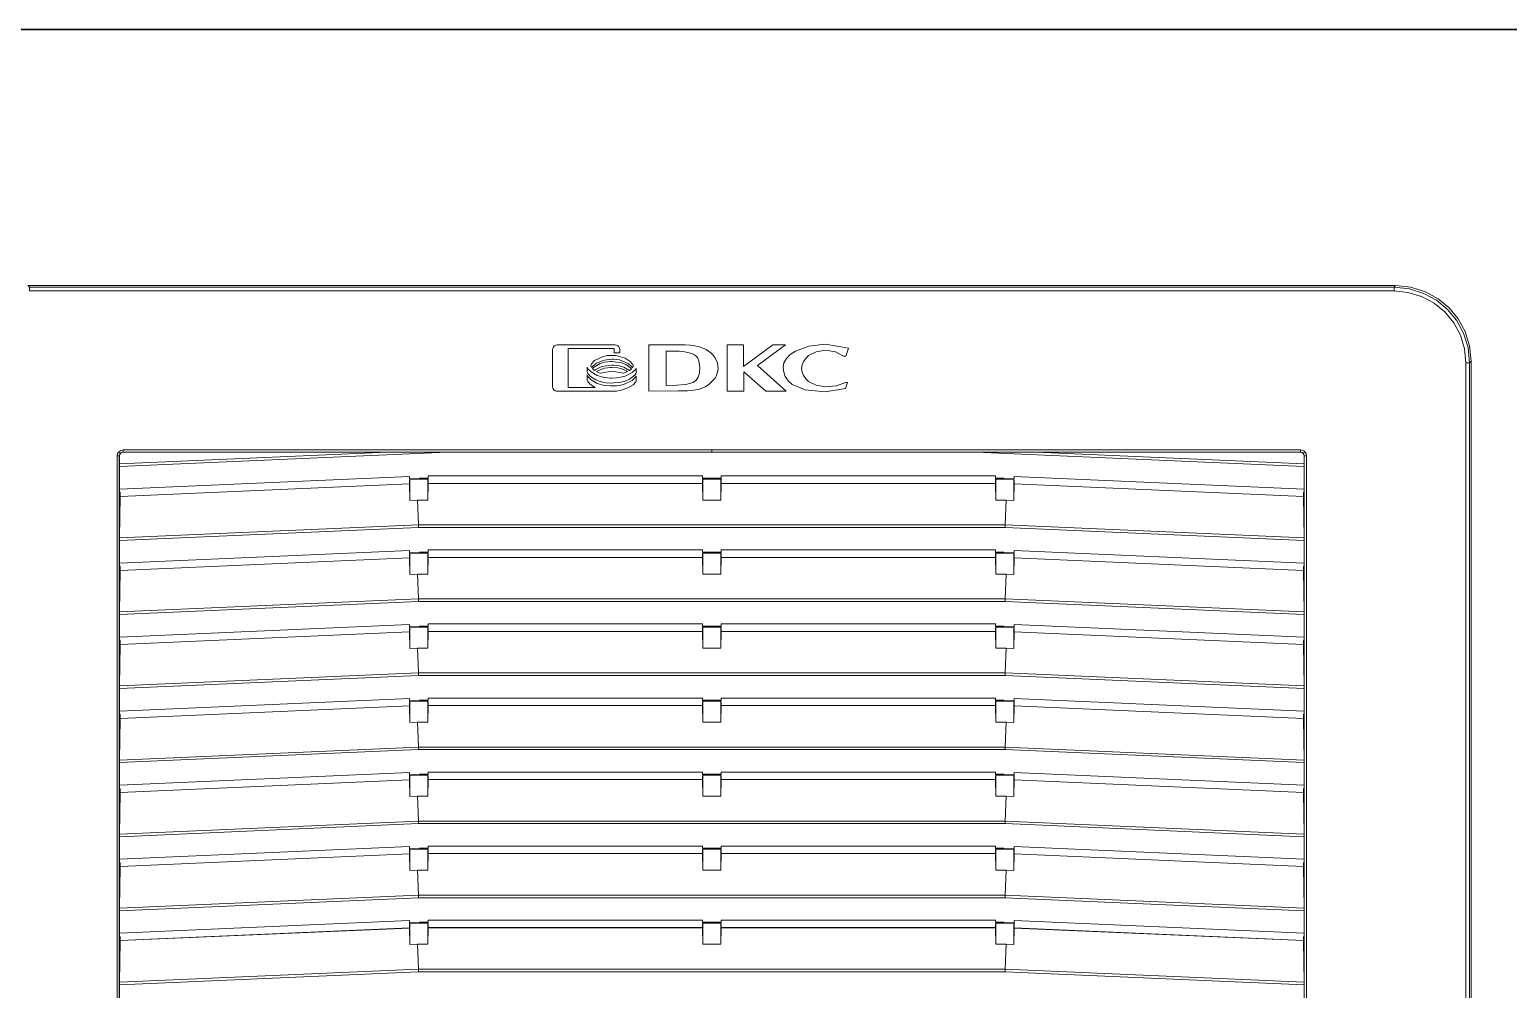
# Model space of a CAD drawing. Header units: millimetres. Extents: x -6000 to 26000, y -6000 to 26000.
# Drawn here: x 106.37 to 134.15, y -2612 to -2593.95 of the extents above; entities that cross this region are included whole.
import ezdxf

# ---------------------------------------------------------------- set-up
doc = ezdxf.new("R2010")
doc.units = ezdxf.units.MM
doc.header["$MEASUREMENT"] = 0
doc.layers.add('Чертеж и Рисунок_Ном._пера__21', color=7, linetype='Continuous', lineweight=30)
doc.layers.add('Чертеж и Рисунок_Ном._пера__7', color=7, linetype='Continuous', lineweight=15)

msp = doc.modelspace()

# ---------------------------------------------------------------- linework, layer by layer
at = {"layer": 'Чертеж и Рисунок_Ном._пера__21', "color": 7, "linetype": 'Continuous', "lineweight": 30}
msp.add_line((77.41, -2593.952), (160.966, -2593.952), dxfattribs=at)
at = {"layer": 'Чертеж и Рисунок_Ном._пера__7', "color": 7, "linetype": 'Continuous', "lineweight": 15}
for p, q in [((106.373, -2598.797), (106.342, -2598.766)), ((132.034, -2598.766), (106.342, -2598.766)), ((132.003, -2598.797), (132.034, -2598.766)), ((106.373, -2598.797), (106.373, -2598.866)), ((132.003, -2598.797), (106.373, -2598.797)), ((132.003, -2598.866), (106.373, -2598.866)), ((132.003, -2598.866), (132.003, -2598.797)), ((117.371, -2599.879), (116.286, -2599.879)), ((118.591, -2599.876), (118.006, -2599.879)), ((118.006, -2599.879), (118.006, -2600.749)), ((119.477, -2599.879), (119.477, -2600.749)), ((119.785, -2599.879), (119.477, -2599.879)), ((119.785, -2600.288), (119.785, -2599.879)), ((120.337, -2599.879), (119.785, -2600.288)), ((120.047, -2600.265), (120.572, -2599.879)), ((120.572, -2599.879), (120.337, -2599.879)), ((121.755, -2599.941), (121.318, -2599.868)), ((116.196, -2599.97), (116.196, -2600.658)), ((116.488, -2599.948), (117.352, -2599.948)), ((116.488, -2600.68), (116.488, -2599.948)), ((117.352, -2599.948), (117.352, -2600.028)), ((117.352, -2600.028), (117.461, -2600.028)), ((117.461, -2600.028), (117.461, -2599.97)), ((118.548, -2599.997), (118.333, -2600)), ((118.333, -2600), (118.333, -2600.641)), ((121.662, -2600.091), (121.703, -2600.091)), ((121.703, -2600.091), (121.755, -2599.941)), ((116.848, -2600.297), (116.848, -2600.39)), ((116.848, -2600.445), (116.848, -2600.541)), ((117.096, -2600.414), (117.313, -2600.375)), ((117.313, -2600.375), (117.529, -2600.413)), ((117.529, -2600.413), (117.607, -2600.381)), ((117.769, -2600.411), (117.769, -2600.318)), ((119.789, -2600.384), (120.205, -2600.749)), ((119.789, -2600.749), (119.789, -2600.384)), ((120.584, -2600.749), (120.047, -2600.265)), ((133.353, -2625.847), (133.353, -2600.216)), ((133.353, -2600.216), (133.422, -2600.216)), ((133.422, -2600.216), (133.453, -2600.185)), ((133.422, -2625.847), (133.422, -2600.216)), ((133.453, -2625.878), (133.453, -2600.185)), ((116.997, -2600.682), (116.488, -2600.68)), ((117.769, -2600.562), (117.769, -2600.466)), ((118.333, -2600.641), (118.53, -2600.638)), ((121.315, -2600.761), (121.699, -2600.7)), ((121.699, -2600.7), (121.738, -2600.589)), ((121.738, -2600.589), (121.706, -2600.589)), ((116.286, -2600.749), (117.371, -2600.749)), ((118.006, -2600.749), (118.562, -2600.746)), ((118.562, -2600.746), (118.567, -2600.746)), ((119.477, -2600.749), (119.789, -2600.749)), ((120.205, -2600.749), (120.584, -2600.749)), ((108.017, -2624.096), (108.017, -2601.967)), ((108.058, -2601.967), (108.017, -2601.967)), ((108.058, -2624.096), (108.058, -2601.967)), ((108.058, -2601.967), (108.063, -2601.967)), ((114.226, -2601.897), (108.06, -2602.166)), ((113.099, -2601.897), (108.061, -2602.117)), ((108.063, -2601.967), (108.061, -2602.117)), ((108.128, -2601.855), (119.188, -2601.855)), ((108.128, -2601.897), (108.128, -2601.855)), ((119.188, -2601.897), (108.128, -2601.897)), ((119.188, -2601.855), (130.248, -2601.855)), ((119.188, -2601.855), (119.188, -2601.897)), ((119.188, -2601.897), (130.248, -2601.897)), ((130.316, -2602.166), (124.15, -2601.897)), ((125.277, -2601.897), (130.315, -2602.117)), ((130.248, -2601.855), (130.248, -2601.897)), ((130.317, -2601.967), (130.313, -2601.967)), ((130.315, -2602.117), (130.313, -2601.967)), ((130.359, -2601.967), (130.317, -2601.967)), ((130.317, -2601.967), (130.317, -2624.096)), ((130.359, -2601.967), (130.359, -2624.096)), ((108.06, -2602.166), (108.06, -2602.589)), ((108.06, -2602.589), (113.51, -2602.351)), ((113.51, -2602.351), (113.51, -2602.393)), ((113.51, -2602.393), (113.7, -2602.384)), ((113.7, -2602.384), (113.858, -2602.384)), ((113.701, -2602.401), (113.7, -2602.384)), ((113.849, -2602.401), (113.858, -2602.384)), ((113.858, -2602.342), (119.014, -2602.342)), ((113.858, -2602.384), (113.858, -2602.342)), ((119.014, -2602.342), (119.014, -2602.384)), ((119.014, -2602.384), (119.362, -2602.384)), ((119.014, -2602.384), (119.022, -2602.401)), ((119.353, -2602.401), (119.362, -2602.384)), ((119.362, -2602.342), (124.518, -2602.342)), ((119.362, -2602.342), (119.362, -2602.384)), ((124.518, -2602.384), (124.518, -2602.342)), ((124.675, -2602.384), (124.518, -2602.384)), ((124.527, -2602.401), (124.518, -2602.384)), ((124.866, -2602.393), (124.675, -2602.384)), ((124.675, -2602.384), (124.675, -2602.401)), ((124.866, -2602.351), (130.316, -2602.589)), ((124.866, -2602.351), (124.866, -2602.393)), ((130.316, -2602.166), (130.316, -2602.589)), ((108.06, -2602.589), (108.06, -2602.631)), ((108.06, -2602.631), (108.075, -2602.659)), ((108.074, -2602.729), (113.51, -2602.491)), ((113.51, -2602.489), (108.075, -2602.727)), ((108.075, -2602.659), (108.075, -2602.727)), ((113.51, -2602.393), (113.514, -2602.412)), ((113.51, -2602.422), (113.514, -2602.412)), ((113.51, -2602.489), (113.51, -2602.422)), ((113.51, -2602.491), (113.51, -2602.489)), ((113.51, -2602.491), (113.516, -2602.803)), ((113.516, -2602.409), (113.514, -2602.412)), ((113.701, -2602.401), (113.516, -2602.409)), ((113.516, -2602.409), (113.516, -2602.803)), ((113.849, -2602.401), (113.701, -2602.401)), ((113.849, -2602.401), (113.851, -2602.401)), ((113.851, -2602.797), (113.851, -2602.401)), ((113.851, -2602.401), (113.858, -2602.413)), ((113.857, -2602.486), (113.851, -2602.797)), ((113.858, -2602.484), (113.857, -2602.486)), ((119.015, -2602.486), (113.857, -2602.486)), ((113.858, -2602.413), (113.858, -2602.484)), ((113.858, -2602.484), (119.014, -2602.484)), ((119.014, -2602.413), (119.02, -2602.401)), ((119.014, -2602.484), (119.014, -2602.413)), ((119.015, -2602.486), (119.014, -2602.484)), ((119.02, -2602.797), (119.015, -2602.486)), ((119.02, -2602.401), (119.02, -2602.797)), ((119.022, -2602.401), (119.02, -2602.401)), ((119.022, -2602.401), (119.353, -2602.401)), ((119.353, -2602.401), (119.356, -2602.401)), ((119.356, -2602.797), (119.356, -2602.401)), ((119.362, -2602.413), (119.356, -2602.401)), ((119.361, -2602.486), (119.356, -2602.797)), ((124.519, -2602.486), (119.361, -2602.486)), ((119.362, -2602.413), (119.362, -2602.484)), ((119.362, -2602.484), (119.362, -2602.484)), ((119.362, -2602.484), (124.518, -2602.484)), ((124.524, -2602.401), (124.518, -2602.413)), ((124.519, -2602.486), (124.518, -2602.413)), ((124.518, -2602.484), (124.519, -2602.486)), ((124.524, -2602.797), (124.519, -2602.486)), ((124.524, -2602.401), (124.524, -2602.797)), ((124.524, -2602.401), (124.527, -2602.401)), ((124.527, -2602.401), (124.675, -2602.401)), ((124.675, -2602.401), (124.86, -2602.409)), ((124.86, -2602.409), (124.861, -2602.412)), ((124.86, -2602.409), (124.86, -2602.803)), ((124.866, -2602.491), (124.86, -2602.803)), ((124.866, -2602.393), (124.861, -2602.412)), ((124.866, -2602.422), (124.861, -2602.412)), ((124.866, -2602.489), (124.866, -2602.422)), ((124.866, -2602.491), (124.866, -2602.489)), ((124.866, -2602.489), (130.301, -2602.727)), ((130.302, -2602.729), (124.866, -2602.491)), ((130.316, -2602.63), (130.301, -2602.659)), ((130.302, -2602.729), (130.301, -2602.659)), ((130.316, -2602.589), (130.316, -2602.631)), ((108.074, -2602.729), (108.061, -2603.509)), ((108.075, -2602.727), (108.074, -2602.729)), ((113.658, -2602.797), (113.516, -2602.803)), ((113.658, -2602.797), (113.678, -2603.264)), ((113.851, -2602.797), (113.658, -2602.797)), ((119.356, -2602.797), (119.02, -2602.797)), ((124.718, -2602.797), (124.524, -2602.797)), ((124.718, -2602.797), (124.698, -2603.264)), ((124.718, -2602.797), (124.86, -2602.803)), ((130.301, -2602.727), (130.302, -2602.729)), ((130.302, -2602.729), (130.315, -2603.509)), ((113.679, -2603.313), (108.06, -2603.558)), ((113.678, -2603.264), (108.061, -2603.509)), ((124.698, -2603.264), (113.678, -2603.264)), ((124.697, -2603.313), (113.679, -2603.313)), ((130.316, -2603.558), (124.697, -2603.313)), ((124.698, -2603.264), (130.315, -2603.509)), ((108.06, -2603.558), (108.06, -2603.98)), ((108.06, -2603.98), (113.51, -2603.742)), ((113.51, -2603.742), (113.51, -2603.784)), ((113.51, -2603.784), (113.7, -2603.776)), ((113.7, -2603.776), (113.858, -2603.776)), ((113.701, -2603.793), (113.7, -2603.776)), ((113.849, -2603.793), (113.858, -2603.776)), ((113.858, -2603.734), (119.014, -2603.734)), ((113.858, -2603.776), (113.858, -2603.734)), ((119.014, -2603.734), (119.014, -2603.776)), ((119.014, -2603.776), (119.362, -2603.776)), ((119.014, -2603.776), (119.022, -2603.793)), ((119.353, -2603.793), (119.362, -2603.776)), ((119.362, -2603.734), (124.518, -2603.734)), ((119.362, -2603.734), (119.362, -2603.776)), ((124.518, -2603.776), (124.518, -2603.734)), ((124.675, -2603.776), (124.518, -2603.776)), ((124.527, -2603.793), (124.518, -2603.776)), ((124.866, -2603.784), (124.675, -2603.776)), ((124.675, -2603.793), (124.675, -2603.776)), ((124.866, -2603.742), (130.316, -2603.98)), ((124.866, -2603.742), (124.866, -2603.784)), ((130.316, -2603.558), (130.316, -2603.98)), ((108.06, -2603.98), (108.06, -2604.022)), ((108.06, -2604.022), (108.075, -2604.051)), ((108.074, -2604.12), (113.51, -2603.883)), ((113.51, -2603.881), (108.075, -2604.119)), ((108.075, -2604.051), (108.075, -2604.119)), ((113.51, -2603.784), (113.514, -2603.804)), ((113.51, -2603.813), (113.514, -2603.804)), ((113.51, -2603.881), (113.51, -2603.813)), ((113.51, -2603.883), (113.51, -2603.881)), ((113.51, -2603.883), (113.516, -2604.195)), ((113.516, -2603.801), (113.514, -2603.804)), ((113.701, -2603.793), (113.516, -2603.801)), ((113.516, -2603.801), (113.516, -2604.195)), ((113.849, -2603.793), (113.701, -2603.793)), ((113.849, -2603.793), (113.851, -2603.793)), ((113.851, -2604.189), (113.851, -2603.793)), ((113.851, -2603.793), (113.858, -2603.805)), ((113.857, -2603.877), (113.851, -2604.189)), ((113.858, -2603.875), (113.857, -2603.877)), ((119.015, -2603.877), (113.857, -2603.877)), ((113.858, -2603.805), (113.858, -2603.875)), ((113.858, -2603.875), (119.014, -2603.875)), ((119.014, -2603.805), (119.02, -2603.793)), ((119.014, -2603.875), (119.014, -2603.805)), ((119.015, -2603.877), (119.014, -2603.875)), ((119.02, -2604.189), (119.015, -2603.877)), ((119.02, -2603.793), (119.02, -2604.189)), ((119.022, -2603.793), (119.02, -2603.793)), ((119.022, -2603.793), (119.353, -2603.793)), ((119.353, -2603.793), (119.356, -2603.793)), ((119.362, -2603.805), (119.356, -2603.793)), ((119.356, -2604.189), (119.356, -2603.793)), ((119.361, -2603.877), (119.356, -2604.189)), ((124.519, -2603.877), (119.361, -2603.877)), ((119.362, -2603.805), (119.362, -2603.875)), ((119.362, -2603.875), (119.362, -2603.875)), ((119.362, -2603.875), (124.518, -2603.875)), ((124.524, -2603.793), (124.518, -2603.805)), ((124.519, -2603.877), (124.518, -2603.805)), ((124.518, -2603.875), (124.519, -2603.877)), ((124.524, -2604.189), (124.519, -2603.877)), ((124.524, -2603.793), (124.524, -2604.189)), ((124.524, -2603.793), (124.527, -2603.793)), ((124.527, -2603.793), (124.675, -2603.793)), ((124.675, -2603.793), (124.86, -2603.801)), ((124.86, -2603.801), (124.861, -2603.804)), ((124.86, -2603.801), (124.86, -2604.195)), ((124.866, -2603.883), (124.86, -2604.195)), ((124.866, -2603.784), (124.861, -2603.804)), ((124.866, -2603.813), (124.861, -2603.804)), ((124.866, -2603.881), (124.866, -2603.813)), ((124.866, -2603.883), (124.866, -2603.881)), ((124.866, -2603.881), (130.301, -2604.119)), ((130.302, -2604.12), (124.866, -2603.883)), ((130.316, -2604.022), (130.301, -2604.051)), ((130.301, -2604.119), (130.301, -2604.051)), ((130.316, -2603.98), (130.316, -2604.022)), ((108.074, -2604.12), (108.061, -2604.901)), ((108.075, -2604.119), (108.074, -2604.12)), ((113.658, -2604.189), (113.516, -2604.195)), ((113.658, -2604.189), (113.678, -2604.655)), ((113.851, -2604.189), (113.658, -2604.189)), ((119.356, -2604.189), (119.02, -2604.189)), ((124.718, -2604.189), (124.524, -2604.189)), ((124.718, -2604.189), (124.698, -2604.655)), ((124.718, -2604.189), (124.86, -2604.195)), ((130.301, -2604.119), (130.302, -2604.12)), ((130.302, -2604.12), (130.315, -2604.901)), ((113.679, -2604.704), (108.06, -2604.95)), ((113.678, -2604.655), (108.061, -2604.901)), ((113.678, -2604.655), (124.698, -2604.655)), ((124.697, -2604.704), (113.679, -2604.704)), ((130.316, -2604.95), (124.697, -2604.704)), ((124.698, -2604.655), (130.315, -2604.901)), ((108.06, -2604.95), (108.06, -2605.372)), ((108.06, -2605.372), (113.51, -2605.134)), ((113.51, -2605.134), (113.51, -2605.176)), ((113.51, -2605.176), (113.7, -2605.168)), ((113.7, -2605.168), (113.858, -2605.168)), ((113.701, -2605.185), (113.7, -2605.168)), ((113.849, -2605.185), (113.858, -2605.168)), ((113.858, -2605.126), (119.014, -2605.126)), ((113.858, -2605.168), (113.858, -2605.126)), ((119.014, -2605.126), (119.014, -2605.168)), ((119.014, -2605.168), (119.362, -2605.168)), ((119.014, -2605.168), (119.022, -2605.185)), ((119.353, -2605.185), (119.362, -2605.168)), ((119.362, -2605.126), (124.518, -2605.126)), ((119.362, -2605.126), (119.362, -2605.168)), ((124.518, -2605.168), (124.518, -2605.126)), ((124.675, -2605.168), (124.518, -2605.168)), ((124.527, -2605.185), (124.518, -2605.168)), ((124.866, -2605.176), (124.675, -2605.168)), ((124.675, -2605.185), (124.675, -2605.168)), ((124.866, -2605.134), (130.316, -2605.372)), ((124.866, -2605.134), (124.866, -2605.176)), ((130.316, -2604.95), (130.316, -2605.372)), ((108.06, -2605.372), (108.06, -2605.414)), ((108.06, -2605.414), (108.075, -2605.443)), ((108.074, -2605.512), (113.51, -2605.275)), ((113.51, -2605.273), (108.075, -2605.51)), ((108.075, -2605.443), (108.075, -2605.51)), ((113.51, -2605.176), (113.514, -2605.195)), ((113.51, -2605.205), (113.514, -2605.195)), ((113.51, -2605.273), (113.51, -2605.205)), ((113.51, -2605.275), (113.51, -2605.273)), ((113.51, -2605.275), (113.516, -2605.587)), ((113.516, -2605.193), (113.514, -2605.195)), ((113.701, -2605.185), (113.516, -2605.193)), ((113.516, -2605.193), (113.516, -2605.587)), ((113.849, -2605.185), (113.701, -2605.185)), ((113.849, -2605.185), (113.851, -2605.185)), ((113.851, -2605.58), (113.851, -2605.185)), ((113.851, -2605.185), (113.858, -2605.197)), ((113.857, -2605.269), (113.851, -2605.58)), ((113.858, -2605.267), (113.857, -2605.269)), ((119.015, -2605.269), (113.857, -2605.269)), ((113.858, -2605.197), (113.858, -2605.267)), ((113.858, -2605.267), (119.014, -2605.267)), ((119.014, -2605.197), (119.02, -2605.185)), ((119.014, -2605.267), (119.014, -2605.197)), ((119.015, -2605.269), (119.014, -2605.267)), ((119.02, -2605.58), (119.015, -2605.269)), ((119.02, -2605.185), (119.02, -2605.58)), ((119.022, -2605.185), (119.02, -2605.185)), ((119.022, -2605.185), (119.353, -2605.185)), ((119.353, -2605.185), (119.356, -2605.185)), ((119.356, -2605.58), (119.356, -2605.185)), ((119.362, -2605.197), (119.356, -2605.185)), ((119.361, -2605.269), (119.356, -2605.58)), ((124.519, -2605.269), (119.361, -2605.269)), ((119.362, -2605.197), (119.362, -2605.267)), ((119.362, -2605.267), (119.362, -2605.267)), ((119.362, -2605.267), (124.518, -2605.267)), ((124.524, -2605.185), (124.518, -2605.197)), ((124.519, -2605.269), (124.518, -2605.197)), ((124.518, -2605.267), (124.519, -2605.269)), ((124.524, -2605.58), (124.519, -2605.269)), ((124.524, -2605.185), (124.524, -2605.58)), ((124.524, -2605.185), (124.527, -2605.185)), ((124.527, -2605.185), (124.675, -2605.185)), ((124.675, -2605.185), (124.86, -2605.193)), ((124.86, -2605.193), (124.861, -2605.195)), ((124.86, -2605.193), (124.86, -2605.587)), ((124.866, -2605.275), (124.86, -2605.587)), ((124.866, -2605.176), (124.861, -2605.195)), ((124.866, -2605.205), (124.861, -2605.195)), ((124.866, -2605.273), (124.866, -2605.205)), ((124.866, -2605.275), (124.866, -2605.273)), ((124.866, -2605.273), (130.301, -2605.51)), ((130.302, -2605.512), (124.866, -2605.275)), ((130.316, -2605.414), (130.301, -2605.443)), ((130.302, -2605.512), (130.301, -2605.443)), ((130.316, -2605.372), (130.316, -2605.414)), ((108.074, -2605.512), (108.061, -2606.292)), ((108.075, -2605.51), (108.074, -2605.512)), ((113.658, -2605.58), (113.516, -2605.587)), ((113.658, -2605.58), (113.678, -2606.047)), ((113.851, -2605.58), (113.658, -2605.58)), ((119.356, -2605.58), (119.02, -2605.58)), ((124.718, -2605.58), (124.524, -2605.58)), ((124.718, -2605.58), (124.698, -2606.047)), ((124.718, -2605.58), (124.86, -2605.587)), ((130.301, -2605.51), (130.302, -2605.512)), ((130.302, -2605.512), (130.315, -2606.292)), ((113.679, -2606.096), (108.06, -2606.342)), ((113.678, -2606.047), (108.061, -2606.292)), ((124.698, -2606.047), (113.678, -2606.047)), ((124.697, -2606.096), (113.679, -2606.096)), ((130.316, -2606.342), (124.697, -2606.096)), ((124.698, -2606.047), (130.315, -2606.292)), ((108.06, -2606.342), (108.06, -2606.764)), ((108.06, -2606.764), (113.51, -2606.526)), ((113.51, -2606.526), (113.51, -2606.568)), ((113.858, -2606.518), (119.014, -2606.518)), ((113.858, -2606.559), (113.858, -2606.518)), ((119.014, -2606.518), (119.014, -2606.559)), ((119.362, -2606.518), (124.518, -2606.518)), ((119.362, -2606.518), (119.362, -2606.559)), ((124.518, -2606.559), (124.518, -2606.518)), ((124.866, -2606.526), (130.316, -2606.764)), ((124.866, -2606.526), (124.866, -2606.568)), ((130.316, -2606.342), (130.316, -2606.764)), ((108.06, -2606.764), (108.06, -2606.806)), ((108.06, -2606.806), (108.075, -2606.834)), ((108.074, -2606.904), (113.51, -2606.667)), ((113.51, -2606.665), (108.075, -2606.902)), ((108.075, -2606.834), (108.075, -2606.902)), ((113.51, -2606.568), (113.7, -2606.559)), ((113.51, -2606.568), (113.514, -2606.587)), ((113.51, -2606.597), (113.514, -2606.587)), ((113.51, -2606.665), (113.51, -2606.597)), ((113.51, -2606.667), (113.51, -2606.665)), ((113.51, -2606.667), (113.516, -2606.978)), ((113.516, -2606.585), (113.514, -2606.587)), ((113.701, -2606.576), (113.516, -2606.585)), ((113.516, -2606.585), (113.516, -2606.978)), ((113.7, -2606.559), (113.858, -2606.559)), ((113.701, -2606.576), (113.7, -2606.559)), ((113.849, -2606.576), (113.701, -2606.576)), ((113.849, -2606.576), (113.858, -2606.559)), ((113.849, -2606.576), (113.851, -2606.576)), ((113.851, -2606.972), (113.851, -2606.576)), ((113.851, -2606.576), (113.858, -2606.589)), ((113.857, -2606.661), (113.851, -2606.972)), ((113.858, -2606.659), (113.857, -2606.661)), ((119.015, -2606.661), (113.857, -2606.661)), ((113.858, -2606.589), (113.858, -2606.659)), ((113.858, -2606.659), (119.014, -2606.659)), ((119.014, -2606.559), (119.362, -2606.559)), ((119.014, -2606.559), (119.022, -2606.576)), ((119.014, -2606.589), (119.02, -2606.576)), ((119.014, -2606.659), (119.014, -2606.589)), ((119.015, -2606.661), (119.014, -2606.659)), ((119.02, -2606.972), (119.015, -2606.661)), ((119.02, -2606.576), (119.02, -2606.972)), ((119.022, -2606.576), (119.02, -2606.576)), ((119.022, -2606.576), (119.353, -2606.576)), ((119.353, -2606.576), (119.362, -2606.559)), ((119.353, -2606.576), (119.356, -2606.576)), ((119.356, -2606.972), (119.356, -2606.576)), ((119.362, -2606.589), (119.356, -2606.576)), ((119.361, -2606.661), (119.356, -2606.972)), ((124.519, -2606.661), (119.361, -2606.661)), ((119.362, -2606.589), (119.362, -2606.659)), ((119.362, -2606.659), (119.362, -2606.659)), ((119.362, -2606.659), (124.518, -2606.659)), ((124.675, -2606.559), (124.518, -2606.559)), ((124.527, -2606.576), (124.518, -2606.559)), ((124.524, -2606.576), (124.518, -2606.589)), ((124.519, -2606.661), (124.518, -2606.589)), ((124.518, -2606.659), (124.519, -2606.661)), ((124.524, -2606.972), (124.519, -2606.661)), ((124.524, -2606.576), (124.524, -2606.972)), ((124.524, -2606.576), (124.527, -2606.576)), ((124.527, -2606.576), (124.675, -2606.576)), ((124.866, -2606.568), (124.675, -2606.559)), ((124.675, -2606.576), (124.675, -2606.559)), ((124.675, -2606.576), (124.86, -2606.585)), ((124.86, -2606.585), (124.86, -2606.978)), ((124.866, -2606.667), (124.86, -2606.978)), ((124.866, -2606.568), (124.861, -2606.587)), ((124.861, -2606.587), (124.861, -2606.587)), ((124.866, -2606.597), (124.861, -2606.587)), ((124.866, -2606.665), (124.866, -2606.597)), ((124.866, -2606.667), (124.866, -2606.665)), ((124.866, -2606.665), (130.301, -2606.902)), ((130.302, -2606.904), (124.866, -2606.667)), ((130.316, -2606.806), (130.301, -2606.834)), ((130.302, -2606.904), (130.301, -2606.835)), ((130.316, -2606.764), (130.316, -2606.806)), ((108.074, -2606.904), (108.061, -2607.684)), ((108.075, -2606.902), (108.074, -2606.904)), ((113.658, -2606.972), (113.516, -2606.978)), ((113.658, -2606.972), (113.678, -2607.439)), ((113.851, -2606.972), (113.658, -2606.972)), ((119.356, -2606.972), (119.02, -2606.972)), ((124.718, -2606.972), (124.524, -2606.972)), ((124.718, -2606.972), (124.698, -2607.439)), ((124.718, -2606.972), (124.86, -2606.978)), ((130.301, -2606.902), (130.302, -2606.904)), ((130.302, -2606.904), (130.315, -2607.684)), ((113.679, -2607.488), (108.06, -2607.733)), ((113.678, -2607.439), (108.061, -2607.684)), ((124.698, -2607.439), (113.678, -2607.439)), ((124.697, -2607.488), (113.679, -2607.488)), ((130.316, -2607.733), (124.697, -2607.488)), ((124.698, -2607.439), (130.315, -2607.684)), ((108.06, -2607.733), (108.06, -2608.156)), ((108.06, -2608.156), (113.51, -2607.918)), ((113.51, -2607.918), (113.51, -2607.96)), ((113.858, -2607.909), (119.014, -2607.909)), ((113.858, -2607.951), (113.858, -2607.909)), ((119.014, -2607.909), (119.014, -2607.951)), ((119.362, -2607.909), (124.518, -2607.909)), ((119.362, -2607.909), (119.362, -2607.951)), ((124.518, -2607.951), (124.518, -2607.909)), ((124.866, -2607.918), (130.316, -2608.156)), ((124.866, -2607.918), (124.866, -2607.96)), ((130.316, -2607.733), (130.316, -2608.156)), ((108.06, -2608.156), (108.06, -2608.198)), ((108.06, -2608.198), (108.075, -2608.226)), ((108.074, -2608.296), (113.51, -2608.058)), ((113.51, -2608.057), (108.075, -2608.294)), ((113.51, -2607.96), (113.7, -2607.951)), ((113.51, -2607.96), (113.514, -2607.979)), ((113.51, -2607.989), (113.514, -2607.979)), ((113.51, -2608.057), (113.51, -2607.989)), ((113.51, -2608.058), (113.51, -2608.057)), ((113.51, -2608.058), (113.516, -2608.37)), ((113.516, -2607.976), (113.514, -2607.979)), ((113.701, -2607.968), (113.516, -2607.976)), ((113.516, -2607.976), (113.516, -2608.37)), ((113.7, -2607.951), (113.858, -2607.951)), ((113.701, -2607.968), (113.7, -2607.951)), ((113.849, -2607.968), (113.701, -2607.968)), ((113.849, -2607.968), (113.858, -2607.951)), ((113.849, -2607.968), (113.851, -2607.968)), ((113.851, -2608.364), (113.851, -2607.968)), ((113.851, -2607.968), (113.858, -2607.98)), ((113.857, -2608.053), (113.851, -2608.364)), ((113.858, -2608.051), (113.857, -2608.053)), ((119.015, -2608.053), (113.857, -2608.053)), ((113.858, -2607.98), (113.858, -2608.051)), ((113.858, -2608.051), (119.014, -2608.051)), ((119.014, -2607.951), (119.362, -2607.951)), ((119.014, -2607.951), (119.022, -2607.968)), ((119.014, -2607.98), (119.02, -2607.968)), ((119.014, -2608.051), (119.014, -2607.98)), ((119.015, -2608.053), (119.014, -2608.051)), ((119.02, -2608.364), (119.015, -2608.053)), ((119.02, -2607.968), (119.02, -2608.364)), ((119.022, -2607.968), (119.02, -2607.968)), ((119.022, -2607.968), (119.353, -2607.968)), ((119.353, -2607.968), (119.362, -2607.951)), ((119.353, -2607.968), (119.356, -2607.968)), ((119.356, -2608.364), (119.356, -2607.968)), ((119.362, -2607.98), (119.356, -2607.968)), ((119.361, -2608.053), (119.356, -2608.364)), ((124.519, -2608.053), (119.361, -2608.053)), ((119.362, -2607.98), (119.362, -2608.051)), ((119.362, -2608.051), (119.362, -2608.051)), ((119.362, -2608.051), (124.518, -2608.051)), ((124.675, -2607.951), (124.518, -2607.951)), ((124.527, -2607.968), (124.518, -2607.951)), ((124.524, -2607.968), (124.518, -2607.98)), ((124.519, -2608.053), (124.518, -2607.98)), ((124.518, -2608.051), (124.519, -2608.053)), ((124.524, -2608.364), (124.519, -2608.053)), ((124.524, -2607.968), (124.524, -2608.364)), ((124.524, -2607.968), (124.527, -2607.968)), ((124.527, -2607.968), (124.675, -2607.968)), ((124.866, -2607.96), (124.675, -2607.951)), ((124.675, -2607.968), (124.675, -2607.951)), ((124.675, -2607.968), (124.86, -2607.976)), ((124.86, -2607.976), (124.86, -2608.37)), ((124.866, -2608.058), (124.86, -2608.37)), ((124.866, -2607.96), (124.861, -2607.979)), ((124.861, -2607.979), (124.861, -2607.979)), ((124.866, -2607.989), (124.861, -2607.979)), ((124.866, -2608.057), (124.866, -2607.989)), ((124.866, -2608.058), (124.866, -2608.057)), ((124.866, -2608.057), (130.301, -2608.294)), ((130.302, -2608.296), (124.866, -2608.058)), ((130.316, -2608.198), (130.301, -2608.226)), ((130.316, -2608.156), (130.316, -2608.198)), ((108.074, -2608.296), (108.061, -2609.076)), ((108.075, -2608.294), (108.074, -2608.296)), ((108.075, -2608.226), (108.075, -2608.294)), ((113.658, -2608.364), (113.516, -2608.37)), ((113.658, -2608.364), (113.678, -2608.831)), ((113.851, -2608.364), (113.658, -2608.364)), ((119.356, -2608.364), (119.02, -2608.364)), ((124.718, -2608.364), (124.524, -2608.364)), ((124.718, -2608.364), (124.698, -2608.831)), ((124.718, -2608.364), (124.86, -2608.37)), ((130.302, -2608.296), (130.301, -2608.226)), ((130.301, -2608.294), (130.302, -2608.296)), ((130.302, -2608.296), (130.315, -2609.076)), ((113.679, -2608.88), (108.06, -2609.125)), ((113.678, -2608.831), (108.061, -2609.076)), ((124.698, -2608.831), (113.678, -2608.831)), ((124.697, -2608.88), (113.679, -2608.88)), ((130.316, -2609.125), (124.697, -2608.88)), ((124.698, -2608.831), (130.315, -2609.076)), ((108.06, -2609.125), (108.06, -2609.547)), ((108.06, -2609.547), (113.51, -2609.309)), ((113.51, -2609.309), (113.51, -2609.351)), ((113.858, -2609.301), (119.014, -2609.301)), ((113.858, -2609.343), (113.858, -2609.301)), ((119.014, -2609.301), (119.014, -2609.343)), ((119.362, -2609.301), (124.518, -2609.301)), ((119.362, -2609.301), (119.362, -2609.343)), ((124.518, -2609.343), (124.518, -2609.301)), ((124.866, -2609.309), (130.316, -2609.547)), ((124.866, -2609.309), (124.866, -2609.351)), ((130.316, -2609.125), (130.316, -2609.547)), ((108.06, -2609.547), (108.06, -2609.589)), ((108.06, -2609.589), (108.075, -2609.618)), ((108.074, -2609.688), (113.51, -2609.45)), ((113.51, -2609.448), (108.075, -2609.686)), ((113.51, -2609.351), (113.7, -2609.343)), ((113.51, -2609.351), (113.514, -2609.371)), ((113.51, -2609.381), (113.514, -2609.371)), ((113.51, -2609.448), (113.51, -2609.381)), ((113.51, -2609.45), (113.51, -2609.448)), ((113.51, -2609.45), (113.516, -2609.762)), ((113.516, -2609.368), (113.514, -2609.371)), ((113.701, -2609.36), (113.516, -2609.368)), ((113.516, -2609.368), (113.516, -2609.762)), ((113.7, -2609.343), (113.858, -2609.343)), ((113.701, -2609.36), (113.7, -2609.343)), ((113.849, -2609.36), (113.701, -2609.36)), ((113.849, -2609.36), (113.858, -2609.343)), ((113.849, -2609.36), (113.851, -2609.36)), ((113.851, -2609.756), (113.851, -2609.36)), ((113.851, -2609.36), (113.858, -2609.372)), ((113.857, -2609.444), (113.851, -2609.756)), ((113.858, -2609.442), (113.857, -2609.444)), ((119.015, -2609.444), (113.857, -2609.444)), ((113.858, -2609.372), (113.858, -2609.442)), ((113.858, -2609.442), (119.014, -2609.442)), ((119.014, -2609.343), (119.362, -2609.343)), ((119.014, -2609.343), (119.022, -2609.36)), ((119.014, -2609.372), (119.02, -2609.36)), ((119.014, -2609.442), (119.014, -2609.372)), ((119.015, -2609.444), (119.014, -2609.442)), ((119.02, -2609.756), (119.015, -2609.444)), ((119.02, -2609.36), (119.02, -2609.756)), ((119.022, -2609.36), (119.02, -2609.36)), ((119.022, -2609.36), (119.353, -2609.36)), ((119.353, -2609.36), (119.362, -2609.343)), ((119.353, -2609.36), (119.356, -2609.36)), ((119.356, -2609.756), (119.356, -2609.36)), ((119.362, -2609.372), (119.356, -2609.36)), ((119.361, -2609.444), (119.356, -2609.756)), ((124.519, -2609.444), (119.361, -2609.444)), ((119.362, -2609.372), (119.362, -2609.442)), ((119.362, -2609.442), (119.362, -2609.442)), ((119.362, -2609.442), (124.518, -2609.442)), ((124.675, -2609.343), (124.518, -2609.343)), ((124.527, -2609.36), (124.518, -2609.343)), ((124.524, -2609.36), (124.518, -2609.372)), ((124.519, -2609.444), (124.518, -2609.372)), ((124.518, -2609.442), (124.519, -2609.444)), ((124.524, -2609.756), (124.519, -2609.444)), ((124.524, -2609.36), (124.524, -2609.756)), ((124.524, -2609.36), (124.527, -2609.36)), ((124.527, -2609.36), (124.675, -2609.36)), ((124.866, -2609.351), (124.675, -2609.343)), ((124.675, -2609.36), (124.675, -2609.343)), ((124.675, -2609.36), (124.86, -2609.368)), ((124.86, -2609.368), (124.86, -2609.762)), ((124.866, -2609.45), (124.86, -2609.762)), ((124.866, -2609.351), (124.861, -2609.371)), ((124.861, -2609.371), (124.861, -2609.371)), ((124.866, -2609.381), (124.861, -2609.371)), ((124.866, -2609.448), (124.866, -2609.381)), ((124.866, -2609.45), (124.866, -2609.448)), ((124.866, -2609.448), (130.301, -2609.686)), ((130.302, -2609.688), (124.866, -2609.45)), ((130.316, -2609.589), (130.301, -2609.618)), ((130.316, -2609.547), (130.316, -2609.589)), ((108.074, -2609.688), (108.061, -2610.468)), ((108.075, -2609.686), (108.074, -2609.688)), ((108.075, -2609.618), (108.075, -2609.686)), ((113.658, -2609.756), (113.516, -2609.762)), ((113.658, -2609.756), (113.678, -2610.222)), ((113.851, -2609.756), (113.658, -2609.756)), ((119.356, -2609.756), (119.02, -2609.756)), ((124.718, -2609.756), (124.524, -2609.756)), ((124.718, -2609.756), (124.698, -2610.222)), ((124.718, -2609.756), (124.86, -2609.762)), ((130.302, -2609.688), (130.301, -2609.618)), ((130.301, -2609.686), (130.302, -2609.688)), ((130.302, -2609.688), (130.315, -2610.468)), ((113.679, -2610.272), (108.06, -2610.517)), ((113.678, -2610.222), (108.061, -2610.468)), ((124.698, -2610.222), (113.678, -2610.222)), ((124.697, -2610.272), (113.679, -2610.272)), ((130.316, -2610.517), (124.697, -2610.272)), ((124.698, -2610.222), (130.315, -2610.468)), ((108.06, -2610.517), (108.06, -2610.939)), ((108.06, -2610.939), (113.51, -2610.701)), ((113.51, -2610.701), (113.51, -2610.743)), ((113.858, -2610.693), (119.014, -2610.693)), ((113.858, -2610.735), (113.858, -2610.693)), ((119.014, -2610.693), (119.014, -2610.735)), ((119.362, -2610.693), (124.518, -2610.693)), ((119.362, -2610.693), (119.362, -2610.735)), ((124.518, -2610.735), (124.518, -2610.693)), ((124.866, -2610.701), (130.316, -2610.939)), ((124.866, -2610.701), (124.866, -2610.743)), ((130.316, -2610.517), (130.316, -2610.939)), ((108.06, -2610.939), (108.06, -2610.981)), ((108.06, -2610.981), (108.075, -2611.01)), ((108.074, -2611.079), (113.51, -2610.842)), ((113.51, -2610.84), (108.075, -2611.077)), ((113.51, -2610.743), (113.7, -2610.735)), ((113.51, -2610.743), (113.514, -2610.762)), ((113.51, -2610.772), (113.514, -2610.762)), ((113.51, -2610.84), (113.51, -2610.772)), ((113.51, -2610.842), (113.51, -2610.84)), ((113.51, -2610.842), (113.516, -2611.154)), ((113.516, -2610.76), (113.514, -2610.762)), ((113.701, -2610.752), (113.516, -2610.76)), ((113.516, -2610.76), (113.516, -2611.154)), ((113.7, -2610.735), (113.858, -2610.735)), ((113.701, -2610.752), (113.7, -2610.735)), ((113.849, -2610.752), (113.701, -2610.752)), ((113.849, -2610.752), (113.858, -2610.735)), ((113.849, -2610.752), (113.851, -2610.752)), ((113.851, -2611.147), (113.851, -2610.752)), ((113.851, -2610.752), (113.858, -2610.764)), ((113.857, -2610.836), (113.851, -2611.147)), ((113.858, -2610.834), (113.857, -2610.836)), ((119.015, -2610.836), (113.857, -2610.836)), ((113.858, -2610.764), (113.858, -2610.834)), ((113.858, -2610.834), (119.014, -2610.834)), ((119.014, -2610.735), (119.362, -2610.735)), ((119.014, -2610.735), (119.022, -2610.752)), ((119.014, -2610.764), (119.02, -2610.752)), ((119.014, -2610.834), (119.014, -2610.764)), ((119.015, -2610.836), (119.014, -2610.834)), ((119.02, -2611.147), (119.015, -2610.836)), ((119.02, -2610.752), (119.02, -2611.147)), ((119.022, -2610.752), (119.02, -2610.752)), ((119.022, -2610.752), (119.353, -2610.752)), ((119.353, -2610.752), (119.362, -2610.735)), ((119.353, -2610.752), (119.356, -2610.752)), ((119.356, -2611.147), (119.356, -2610.752)), ((119.362, -2610.764), (119.356, -2610.752)), ((119.361, -2610.836), (119.356, -2611.147)), ((124.519, -2610.836), (119.361, -2610.836)), ((119.362, -2610.764), (119.362, -2610.834)), ((119.362, -2610.834), (119.362, -2610.834)), ((119.362, -2610.834), (124.518, -2610.834)), ((124.675, -2610.735), (124.518, -2610.735)), ((124.527, -2610.752), (124.518, -2610.735)), ((124.524, -2610.752), (124.518, -2610.764)), ((124.519, -2610.836), (124.518, -2610.764)), ((124.518, -2610.834), (124.519, -2610.836)), ((124.524, -2611.147), (124.519, -2610.836)), ((124.524, -2610.752), (124.524, -2611.147)), ((124.524, -2610.752), (124.527, -2610.752)), ((124.527, -2610.752), (124.675, -2610.752)), ((124.866, -2610.743), (124.675, -2610.735)), ((124.675, -2610.752), (124.675, -2610.735)), ((124.675, -2610.752), (124.86, -2610.76)), ((124.86, -2610.76), (124.86, -2611.154)), ((124.866, -2610.842), (124.86, -2611.154)), ((124.866, -2610.743), (124.861, -2610.762)), ((124.861, -2610.762), (124.861, -2610.762)), ((124.866, -2610.772), (124.861, -2610.762)), ((124.866, -2610.84), (124.866, -2610.772)), ((124.866, -2610.842), (124.866, -2610.84)), ((124.866, -2610.84), (130.301, -2611.077)), ((130.302, -2611.079), (124.866, -2610.842)), ((130.316, -2610.981), (130.301, -2611.01)), ((130.316, -2610.939), (130.316, -2610.981)), ((108.074, -2611.079), (108.061, -2611.859)), ((108.075, -2611.077), (108.074, -2611.079)), ((108.075, -2611.01), (108.075, -2611.077)), ((113.658, -2611.147), (113.516, -2611.154)), ((113.658, -2611.147), (113.678, -2611.614)), ((113.851, -2611.147), (113.658, -2611.147)), ((119.356, -2611.147), (119.02, -2611.147)), ((124.718, -2611.147), (124.524, -2611.147)), ((124.718, -2611.147), (124.698, -2611.614)), ((124.718, -2611.147), (124.86, -2611.154)), ((130.302, -2611.079), (130.301, -2611.01)), ((130.301, -2611.077), (130.302, -2611.079)), ((130.302, -2611.079), (130.315, -2611.859)), ((113.679, -2611.663), (108.06, -2611.909)), ((113.678, -2611.614), (108.061, -2611.859)), ((124.698, -2611.614), (113.678, -2611.614)), ((124.697, -2611.663), (113.679, -2611.663)), ((130.316, -2611.909), (124.697, -2611.663)), ((124.698, -2611.614), (130.315, -2611.859)), ((108.06, -2611.909), (108.06, -2612.331)), ((130.316, -2611.909), (130.316, -2612.331))]:
    msp.add_line(p, q, dxfattribs=at)
at = {"layer": 'Чертеж и Рисунок_Ном._пера__7', "color": 7, "linetype": 'Continuous', "lineweight": 15, "flags": 128}
for points in [[(133.453, -2600.185), (133.424, -2599.897), (133.34, -2599.628), (133.208, -2599.387), (133.038, -2599.181), (132.832, -2599.011), (132.592, -2598.88), (132.322, -2598.795), (132.034, -2598.766)], [(133.422, -2600.216), (133.393, -2599.928), (133.309, -2599.659), (133.177, -2599.418), (133.007, -2599.212), (132.801, -2599.042), (132.561, -2598.911), (132.291, -2598.826), (132.003, -2598.797)], [(133.353, -2600.216), (133.327, -2599.955), (133.25, -2599.699), (133.124, -2599.464), (132.958, -2599.261), (132.755, -2599.095), (132.52, -2598.969), (132.264, -2598.892), (132.003, -2598.866)], [(116.286, -2599.879), (116.258, -2599.884), (116.233, -2599.897), (116.212, -2599.918), (116.199, -2599.946), (116.196, -2599.97)], [(117.461, -2599.97), (117.457, -2599.942), (117.444, -2599.917), (117.423, -2599.895), (117.395, -2599.882), (117.371, -2599.879)], [(119.08, -2599.966), (119.056, -2599.953), (118.95, -2599.915), (118.841, -2599.893), (118.786, -2599.885), (118.689, -2599.878), (118.591, -2599.876)], [(121.318, -2599.868), (121.011, -2599.902), (120.76, -2599.995), (120.663, -2600.06), (120.59, -2600.134), (120.544, -2600.215), (120.528, -2600.303)], [(117.313, -2600.077), (117.286, -2600.077), (117.23, -2600.082), (117.134, -2600.102), (116.987, -2600.176), (116.931, -2600.235), (116.913, -2600.269)], [(116.931, -2600.306), (116.948, -2600.284), (117.023, -2600.221), (117.165, -2600.164), (117.313, -2600.147)], [(117.717, -2600.277), (117.705, -2600.252), (117.657, -2600.191), (117.559, -2600.127), (117.385, -2600.08), (117.313, -2600.077)], [(117.313, -2600.147), (117.341, -2600.148), (117.452, -2600.162), (117.617, -2600.23), (117.687, -2600.294), (117.697, -2600.309)], [(118.683, -2600.008), (118.614, -2600.001), (118.573, -2599.997), (118.548, -2599.997)], [(118.963, -2600.313), (118.947, -2600.178), (118.927, -2600.131), (118.897, -2600.093), (118.86, -2600.064), (118.81, -2600.041), (118.683, -2600.008)], [(118.93, -2600.718), (118.957, -2600.711), (119.061, -2600.67), (119.135, -2600.625), (119.248, -2600.508), (119.277, -2600.455), (119.308, -2600.337), (119.296, -2600.22), (119.249, -2600.121), (119.213, -2600.074), (119.17, -2600.031), (119.08, -2599.966)], [(120.875, -2600.324), (120.884, -2600.256), (120.91, -2600.191), (120.952, -2600.133), (121.007, -2600.082), (121.15, -2600.009), (121.326, -2599.982)], [(121.326, -2599.982), (121.51, -2600.011), (121.662, -2600.091)], [(117.313, -2600.504), (117.286, -2600.503), (117.174, -2600.492), (117.12, -2600.481), (117.037, -2600.455), (116.919, -2600.389), (116.868, -2600.335), (116.848, -2600.297)], [(116.848, -2600.39), (116.86, -2600.415), (116.907, -2600.472), (117.011, -2600.537), (117.073, -2600.561), (117.137, -2600.578), (117.203, -2600.59), (117.313, -2600.597)], [(117.313, -2600.651), (117.286, -2600.651), (117.174, -2600.64), (117.12, -2600.629), (117.037, -2600.603), (116.919, -2600.537), (116.868, -2600.483), (116.848, -2600.445)], [(116.913, -2600.269), (116.918, -2600.282), (116.924, -2600.294), (116.931, -2600.306)], [(117.313, -2600.189), (117.286, -2600.189), (117.175, -2600.204), (117.09, -2600.23), (116.966, -2600.307), (116.947, -2600.326)], [(116.947, -2600.326), (116.957, -2600.337), (116.967, -2600.346), (116.985, -2600.361)], [(116.985, -2600.361), (117.008, -2600.344), (117.108, -2600.294), (117.161, -2600.278), (117.313, -2600.26)], [(117.313, -2600.304), (117.286, -2600.305), (117.175, -2600.319), (117.121, -2600.334), (117.019, -2600.382)], [(117.019, -2600.382), (117.044, -2600.394), (117.07, -2600.405), (117.096, -2600.414)], [(117.681, -2600.328), (117.662, -2600.308), (117.572, -2600.246), (117.493, -2600.214), (117.313, -2600.189)], [(117.313, -2600.26), (117.341, -2600.26), (117.452, -2600.274), (117.536, -2600.3), (117.642, -2600.361)], [(117.607, -2600.381), (117.583, -2600.367), (117.479, -2600.326), (117.425, -2600.314), (117.313, -2600.304)], [(117.769, -2600.318), (117.754, -2600.341), (117.692, -2600.401), (117.56, -2600.466), (117.482, -2600.487), (117.398, -2600.499), (117.313, -2600.504)], [(117.313, -2600.597), (117.341, -2600.596), (117.452, -2600.585), (117.507, -2600.574), (117.56, -2600.559), (117.642, -2600.525), (117.745, -2600.447), (117.769, -2600.411)], [(117.642, -2600.361), (117.653, -2600.352), (117.664, -2600.344), (117.681, -2600.328)], [(117.697, -2600.309), (117.705, -2600.297), (117.712, -2600.287), (117.717, -2600.277)], [(118.53, -2600.638), (118.702, -2600.627), (118.839, -2600.584), (118.892, -2600.543), (118.93, -2600.487), (118.954, -2600.41), (118.963, -2600.313)], [(120.528, -2600.303), (120.538, -2600.393), (120.567, -2600.476), (120.621, -2600.555), (120.698, -2600.622), (120.941, -2600.723), (121.315, -2600.761)], [(121.326, -2600.666), (121.15, -2600.639), (121.007, -2600.565), (120.952, -2600.515), (120.91, -2600.457), (120.884, -2600.392), (120.875, -2600.324)], [(116.196, -2600.658), (116.203, -2600.694), (116.222, -2600.723), (116.251, -2600.742), (116.268, -2600.748), (116.286, -2600.749)], [(116.848, -2600.541), (116.86, -2600.566), (116.907, -2600.623), (116.997, -2600.682)], [(117.769, -2600.466), (117.754, -2600.489), (117.692, -2600.549), (117.56, -2600.614), (117.482, -2600.635), (117.399, -2600.647), (117.313, -2600.651)], [(117.371, -2600.749), (117.399, -2600.748), (117.509, -2600.727), (117.613, -2600.686), (117.708, -2600.629), (117.76, -2600.577), (117.769, -2600.562)], [(118.706, -2600.742), (118.733, -2600.741), (118.844, -2600.732), (118.93, -2600.718)], [(121.706, -2600.589), (121.525, -2600.647), (121.326, -2600.666)], [(118.567, -2600.746), (118.595, -2600.746), (118.65, -2600.744), (118.706, -2600.742)], [(108.017, -2601.967), (108.025, -2601.924), (108.049, -2601.888)], [(108.049, -2601.888), (108.085, -2601.864), (108.128, -2601.855)], [(108.079, -2601.918), (108.07, -2601.909), (108.06, -2601.899), (108.049, -2601.888)], [(108.058, -2601.967), (108.063, -2601.941), (108.07, -2601.929), (108.079, -2601.918)], [(108.063, -2601.967), (108.068, -2601.941), (108.084, -2601.917), (108.095, -2601.909), (108.108, -2601.902), (108.121, -2601.898), (108.134, -2601.897)], [(108.079, -2601.918), (108.089, -2601.909), (108.101, -2601.902), (108.114, -2601.898), (108.128, -2601.897)], [(130.313, -2601.967), (130.307, -2601.941), (130.292, -2601.917), (130.28, -2601.909), (130.268, -2601.902), (130.255, -2601.898), (130.242, -2601.897)], [(130.248, -2601.855), (130.291, -2601.864), (130.31, -2601.874), (130.327, -2601.888)], [(130.248, -2601.897), (130.261, -2601.898), (130.275, -2601.902), (130.287, -2601.909), (130.297, -2601.918)], [(130.327, -2601.888), (130.316, -2601.899), (130.306, -2601.909), (130.297, -2601.918)], [(130.297, -2601.918), (130.306, -2601.929), (130.312, -2601.941), (130.317, -2601.967)], [(130.327, -2601.888), (130.351, -2601.924), (130.359, -2601.967)], [(108.061, -2602.117), (108.06, -2602.128), (108.06, -2602.14), (108.06, -2602.153), (108.06, -2602.166)], [(130.316, -2602.166), (130.316, -2602.153), (130.316, -2602.14), (130.316, -2602.128), (130.315, -2602.117)], [(113.679, -2603.313), (113.679, -2603.299), (113.679, -2603.286), (113.678, -2603.274), (113.678, -2603.264)], [(124.697, -2603.313), (124.697, -2603.299), (124.697, -2603.286), (124.698, -2603.274), (124.698, -2603.264)], [(108.061, -2603.509), (108.06, -2603.519), (108.06, -2603.531), (108.06, -2603.544), (108.06, -2603.558)], [(130.316, -2603.558), (130.316, -2603.544), (130.316, -2603.531), (130.316, -2603.519), (130.315, -2603.509)], [(113.679, -2604.704), (113.679, -2604.691), (113.679, -2604.678), (113.678, -2604.666), (113.678, -2604.655)], [(124.698, -2604.655), (124.698, -2604.666), (124.697, -2604.678), (124.697, -2604.691), (124.697, -2604.704)], [(108.061, -2604.901), (108.06, -2604.911), (108.06, -2604.923), (108.06, -2604.936), (108.06, -2604.95)], [(130.316, -2604.95), (130.316, -2604.936), (130.316, -2604.923), (130.316, -2604.911), (130.315, -2604.901)], [(113.679, -2606.096), (113.679, -2606.083), (113.679, -2606.07), (113.678, -2606.058), (113.678, -2606.047)], [(124.697, -2606.096), (124.697, -2606.083), (124.697, -2606.07), (124.698, -2606.058), (124.698, -2606.047)], [(108.061, -2606.292), (108.06, -2606.303), (108.06, -2606.315), (108.06, -2606.328), (108.06, -2606.342)], [(130.316, -2606.342), (130.316, -2606.328), (130.316, -2606.315), (130.316, -2606.303), (130.315, -2606.292)], [(113.679, -2607.488), (113.679, -2607.474), (113.679, -2607.461), (113.678, -2607.449), (113.678, -2607.439)], [(124.697, -2607.488), (124.697, -2607.474), (124.697, -2607.461), (124.698, -2607.449), (124.698, -2607.439)], [(108.061, -2607.684), (108.06, -2607.695), (108.06, -2607.707), (108.06, -2607.72), (108.06, -2607.733)], [(130.316, -2607.733), (130.316, -2607.72), (130.316, -2607.707), (130.316, -2607.695), (130.315, -2607.684)], [(113.679, -2608.88), (113.679, -2608.866), (113.679, -2608.853), (113.678, -2608.841), (113.678, -2608.831)], [(124.697, -2608.88), (124.697, -2608.866), (124.697, -2608.853), (124.698, -2608.841), (124.698, -2608.831)], [(108.061, -2609.076), (108.06, -2609.086), (108.06, -2609.098), (108.06, -2609.112), (108.06, -2609.125)], [(130.316, -2609.125), (130.316, -2609.112), (130.316, -2609.098), (130.316, -2609.086), (130.315, -2609.076)], [(113.679, -2610.272), (113.679, -2610.258), (113.679, -2610.245), (113.678, -2610.233), (113.678, -2610.222)], [(124.697, -2610.272), (124.697, -2610.258), (124.697, -2610.245), (124.698, -2610.233), (124.698, -2610.222)], [(108.061, -2610.468), (108.06, -2610.478), (108.06, -2610.49), (108.06, -2610.503), (108.06, -2610.517)], [(130.316, -2610.517), (130.316, -2610.503), (130.316, -2610.49), (130.316, -2610.478), (130.315, -2610.468)], [(113.679, -2611.663), (113.679, -2611.65), (113.679, -2611.637), (113.678, -2611.625), (113.678, -2611.614)], [(124.697, -2611.663), (124.697, -2611.65), (124.697, -2611.637), (124.698, -2611.625), (124.698, -2611.614)], [(108.061, -2611.859), (108.06, -2611.87), (108.06, -2611.882), (108.06, -2611.895), (108.06, -2611.909)], [(130.316, -2611.909), (130.316, -2611.895), (130.316, -2611.882), (130.316, -2611.87), (130.315, -2611.859)]]:
    msp.add_lwpolyline(points, dxfattribs=at)

doc.saveas('drawing.dxf')
